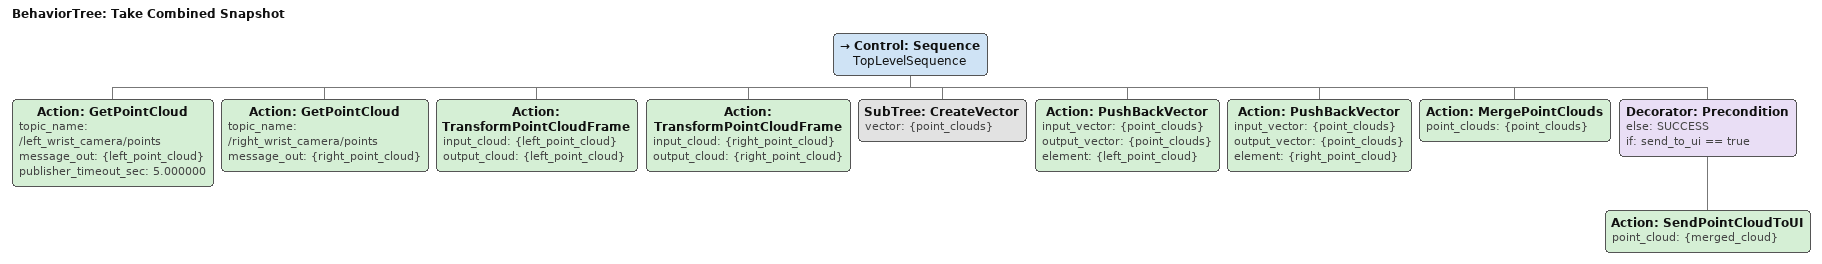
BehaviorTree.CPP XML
<?xml version="1.0" encoding="UTF-8" ?>
<root BTCPP_format="4" main_tree_to_execute="Take Combined Snapshot">
  <BehaviorTree ID="Take Combined Snapshot" _description="">
    <Control ID="Sequence" name="TopLevelSequence">
      <Action
        ID="GetPointCloud"
        topic_name="/left_wrist_camera/points"
        message_out="{left_point_cloud}"
        publisher_timeout_sec="5.000000"
      />
      <Action
        ID="GetPointCloud"
        topic_name="/right_wrist_camera/points"
        message_out="{right_point_cloud}"
      />
      <Action
        ID="TransformPointCloudFrame"
        input_cloud="{left_point_cloud}"
        output_cloud="{left_point_cloud}"
      />
      <Action
        ID="TransformPointCloudFrame"
        input_cloud="{right_point_cloud}"
        output_cloud="{right_point_cloud}"
      />
      <SubTree ID="CreateVector" vector="{point_clouds}" />
      <Action
        ID="PushBackVector"
        input_vector="{point_clouds}"
        output_vector="{point_clouds}"
        element="{left_point_cloud}"
      />
      <Action
        ID="PushBackVector"
        input_vector="{point_clouds}"
        output_vector="{point_clouds}"
        element="{right_point_cloud}"
      />
      <Action ID="MergePointClouds" point_clouds="{point_clouds}" />
      <Decorator ID="Precondition" else="SUCCESS" if="send_to_ui == true">
        <Action ID="SendPointCloudToUI" point_cloud="{merged_cloud}" />
      </Decorator>
    </Control>
  </BehaviorTree>
</root>
